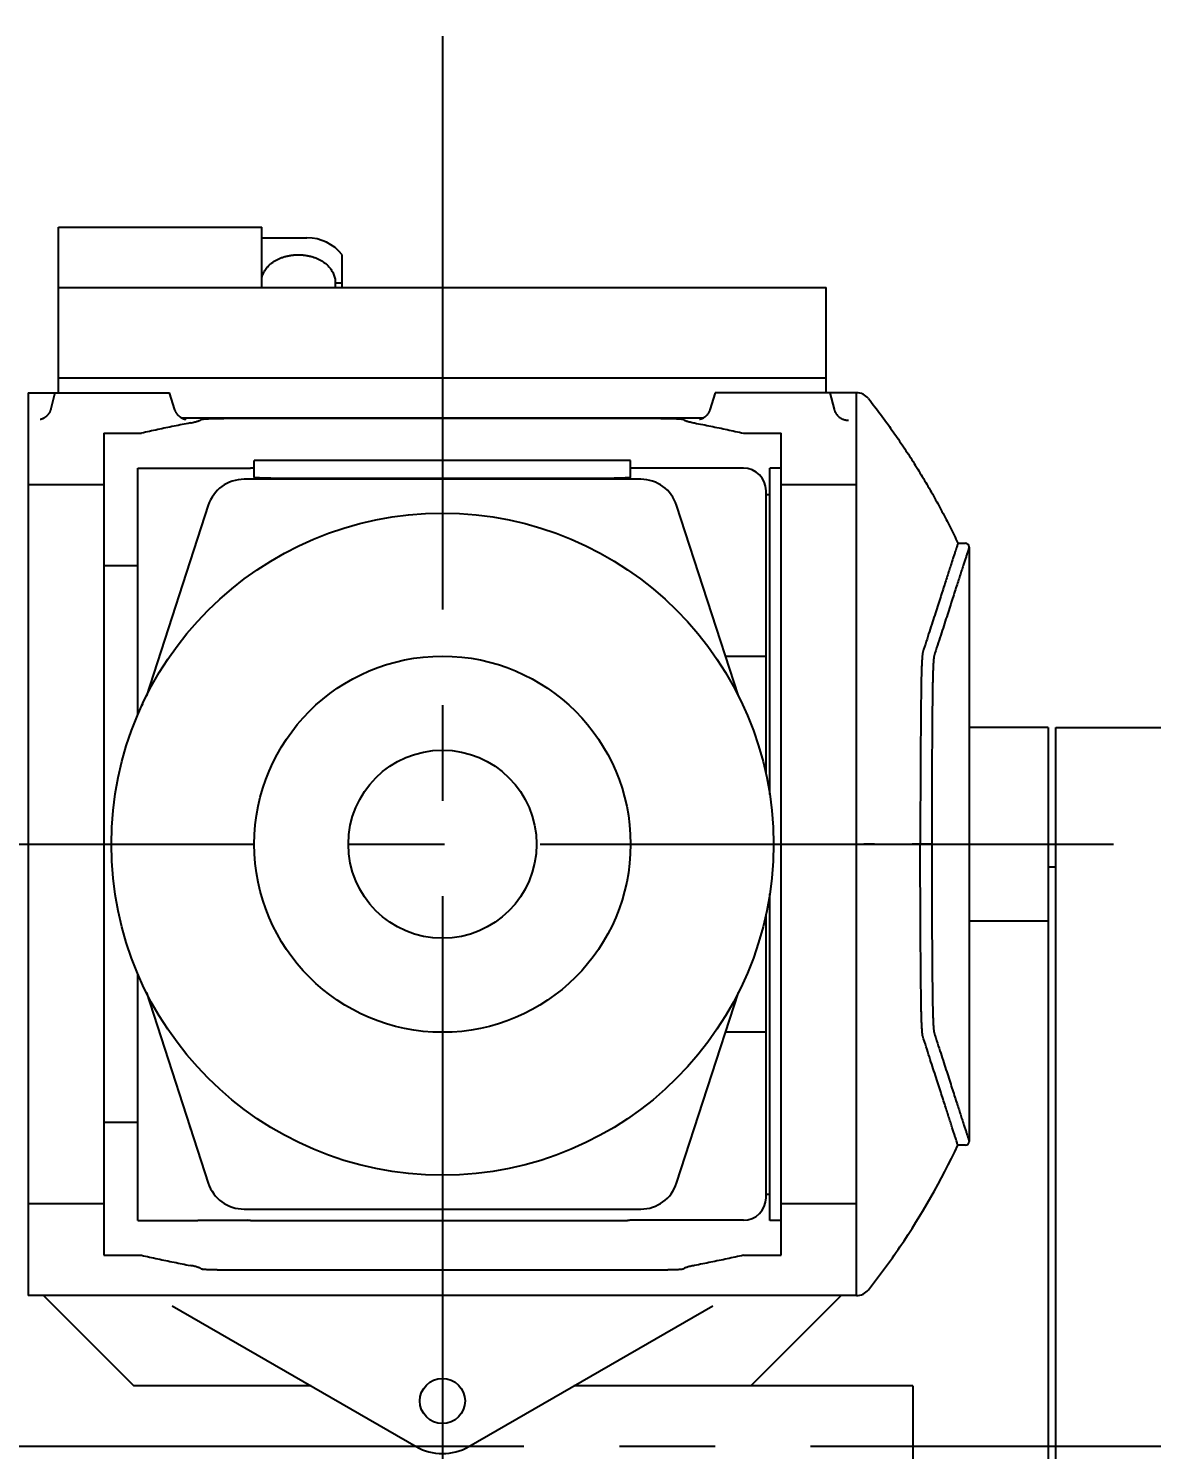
# Model space of a CAD drawing. Extents: x -7647 to -3756, y -5015 to -2358.
# Drawn here: x -6137 to -5987.8, y -3510.5 to -3321.6 of the extents above; entities that cross this region are included whole.
import ezdxf

# ---------------------------------------------------------------- set-up
doc = ezdxf.new("R2010")
doc.units = 0
doc.header["$LTSCALE"] = 4
doc.header["$MEASUREMENT"] = 0
doc.linetypes.add('CENTRE2', pattern=[28.575, 19.05, -3.175, 3.175, -3.175])
doc.layers.get('0').update_dxf_attribs({"linetype": 'CONTINUOUS'})
doc.layers.get('DEFPOINTS').update_dxf_attribs({"linetype": 'CONTINUOUS'})
for name, color, linetype in [('01', 7, 'CONTINUOUS'), ('01CENTER', 5, 'CENTRE2'), ('01HOSO', 6, 'CONTINUOUS'), ('02', 5, 'CONTINUOUS')]:
    doc.layers.add(name, color=color, linetype=linetype)
doc.styles.add('BIGFONT', font='ROMANS.SHX', dxfattribs={"bigfont": 'bigfont'})
doc.dimstyles.new('L-IN', dxfattribs={"dimscale": 10, "dimtxt": 3.2, "dimasz": 2.5, "dimexe": 1, "dimexo": 1, "dimgap": 1, "dimtad": 1, "dimdec": 0, "dimtxsty": 'BIGFONT', "dimblk": 'YA-IN', "dimblk1": 'OPEN', "dimblk2": 'OPEN', "dimsah": 1, "dimcen": 0, "dimclrd": 256, "dimclre": 256, "dimclrt": 256, "dimazin": 3, "dimtp": 0.1, "dimtm": 0.2, "dimtfac": 0.625, "dimtdec": 0, "dimtmove": 0, "dimatfit": 3, "dimtolj": 1})

# ---------------------------------------------------------------- blocks, each defined once
blk = doc.blocks.new('_OPEN')
at = {"color": 0, "linetype": 'BYBLOCK'}
for p, q in [((-1, 0.1667), (0, 0)), ((0, 0), (-1, -0.1667)), ((0, 0), (-1, 0))]:
    blk.add_line(p, q, dxfattribs=at)
blk = doc.blocks.new('*D17')
at = {"linetype": 'BYBLOCK'}
for p, q in [((-6297, -3996), (-6297, -3150)), ((-6082, -3312.62), (-6082, -3150)), ((-6107, -3160), (-6272, -3160))]:
    blk.add_line(p, q, dxfattribs=at)
at = {"layer": 'DEFPOINTS', "color": 0, "linetype": 'BYBLOCK'}
for p in [(-6297, -3160), (-6082, -3322.62), (-6297, -4006)]:
    blk.add_point(p, dxfattribs=at)
at = {"linetype": 'BYBLOCK', "xscale": 25, "yscale": 25, "zscale": 25, "rotation": 180}
blk.add_blockref('_OPEN', (-6297, -3160), dxfattribs=at)
at = {"linetype": 'BYBLOCK', "xscale": 25, "yscale": 25, "zscale": 25}
blk.add_blockref('_OPEN', (-6082, -3160), dxfattribs=at)
at = {"linetype": 'BYBLOCK', "insert": (-6189.5, -3134), "char_height": 32, "attachment_point": 5, "style": 'BIGFONT'}
blk.add_mtext('\\A1;215', dxfattribs=at)
blk = doc.blocks.new('YA-IN')
at = {"color": 0, "linetype": 'BYBLOCK'}
for p, q in [((0, 0), (-1, 0.1667)), ((-1, -0.1667), (0, 0)), ((0, 0), (-1, 0))]:
    blk.add_line(p, q, dxfattribs=at)
blk = doc.blocks.new('*D15')
at = {"linetype": 'BYBLOCK'}
for p, q in [((-6082, -3312.62), (-6082, -3150)), ((-5918.5, -3443), (-5918.5, -3150)), ((-6057, -3160), (-5943.5, -3160))]:
    blk.add_line(p, q, dxfattribs=at)
at = {"layer": 'DEFPOINTS', "color": 0, "linetype": 'BYBLOCK'}
for p in [(-5918.5, -3160), (-6082, -3322.62), (-5918.5, -3453)]:
    blk.add_point(p, dxfattribs=at)
at = {"linetype": 'BYBLOCK', "xscale": 25, "yscale": 25, "zscale": 25, "rotation": 180}
blk.add_blockref('_OPEN', (-6082, -3160), dxfattribs=at)
at = {"linetype": 'BYBLOCK', "xscale": 25, "yscale": 25, "zscale": 25}
blk.add_blockref('_OPEN', (-5918.5, -3160), dxfattribs=at)
at = {"linetype": 'BYBLOCK', "insert": (-6000.25, -3134), "char_height": 32, "attachment_point": 5, "style": 'BIGFONT'}
blk.add_mtext('\\A1;164', dxfattribs=at)
blk = doc.blocks.new('*D16')
at = {"linetype": 'BYBLOCK'}
for p, q in [((-6243, -3417.77), (-6243, -3230)), ((-6082, -3312.62), (-6082, -3230)), ((-6107, -3240), (-6218, -3240))]:
    blk.add_line(p, q, dxfattribs=at)
at = {"layer": 'DEFPOINTS', "color": 0, "linetype": 'BYBLOCK'}
for p in [(-6243, -3240), (-6082, -3322.62), (-6243, -3427.77)]:
    blk.add_point(p, dxfattribs=at)
at = {"linetype": 'BYBLOCK', "xscale": 25, "yscale": 25, "zscale": 25, "rotation": 180}
blk.add_blockref('_OPEN', (-6243, -3240), dxfattribs=at)
at = {"linetype": 'BYBLOCK', "xscale": 25, "yscale": 25, "zscale": 25}
blk.add_blockref('_OPEN', (-6082, -3240), dxfattribs=at)
at = {"linetype": 'BYBLOCK', "insert": (-6169.14, -3214), "char_height": 32, "attachment_point": 5, "style": 'BIGFONT'}
blk.add_mtext('\\A1;161', dxfattribs=at)

msp = doc.modelspace()

# ---------------------------------------------------------------- linework, layer by layer
at = {"layer": '01', "linetype": 'CONTINUOUS'}
for p, q in [((-6133, -3348), (-6106, -3348)), ((-6133, -3370), (-6133, -3348)), ((-6106, -3356), (-6106, -3348)), ((-6106, -3349.4), (-6100, -3349.4)), ((-6095.30866, -3356), (-6095.30866, -3351.65951)), ((-6133, -3356), (-6031, -3356)), ((-6096.23149, -3355.4), (-6095.30866, -3355.4)), ((-6096.23149, -3356), (-6096.23149, -3355.4)), ((-6031, -3370), (-6031, -3356)), ((-6133, -3368), (-6031, -3368)), ((-6137.03531, -3370), (-6118.25593, -3370)), ((-6133.5, -3370), (-6134.0339, -3372.1356)), ((-6117.54676, -3372.24828), (-6118.25594, -3369.99996)), ((-6045.74406, -3369.99996), (-6046.45324, -3372.24828)), ((-6026.96469, -3370), (-6045.74407, -3370)), ((-6030.5, -3370), (-6029.95105, -3372.19223)), ((-6116.74594, -3373.30754), (-6047.2541, -3373.30754)), ((-6052.95808, -3373.40169), (-6111.04192, -3373.40169)), ((-6127, -3375.36915), (-6127, -3484.63085)), ((-6037, -3484.63085), (-6037, -3375.36915)), ((-6057, -3379), (-6107, -3379)), ((-6107, -3381.25806), (-6107, -3379)), ((-6057, -3381.25806), (-6057, -3379)), ((-6122.5, -3412.80798), (-6122.5, -3380)), ((-6122.5, -3380), (-6114.5, -3380)), ((-6114.5, -3380.015), (-6107.90797, -3380.015)), ((-6107, -3380), (-6107.52098, -3380)), ((-6042, -3380.0185), (-6056.95738, -3380.0185)), ((-6038.5, -3423.39809), (-6038.5, -3380)), ((-6037, -3380), (-6038.5, -3380)), ((-6055.63468, -3381.5), (-6108.36532, -3381.5)), ((-6063, -3381.40323), (-6101, -3381.40323)), ((-6039, -3420.67703), (-6039, -3383.0185)), ((-6039, -3383.5), (-6038.5, -3383.5)), ((-6113.1214, -3384.95737), (-6121.34117, -3410.29972)), ((-6042.65883, -3410.29972), (-6050.8786, -3384.95737)), ((-6013.5, -3390), (-6012.5, -3390)), ((-6012, -3390.5), (-6012, -3469.5)), ((-6121.87407, -3411.33854), (-6121.94571, -3411.55234)), ((-6001.5, -3414.5), (-6012, -3414.5)), ((-6001.5, -3414.5), (-6001.5, -3605.5)), ((-6000.5, -3610), (-6000.5, -3414.5)), ((-6000.5, -3414.5), (-5951.5, -3414.5)), ((-6024.58094, -3430), (-6026, -3430)), ((-6016.98325, -3430), (-6019.59124, -3430)), ((-6001.5, -3433), (-6000.5, -3433)), ((-6038.5, -3480), (-6038.5, -3436.60191)), ((-6039, -3476.9815), (-6039, -3439.32297)), ((-6122.5, -3480), (-6122.5, -3447.19202)), ((-6121.87407, -3448.66146), (-6121.94571, -3448.44766)), ((-6121.34117, -3449.70028), (-6113.1214, -3475.04263)), ((-6050.8786, -3475.04263), (-6042.65883, -3449.70028)), ((-6012.5, -3470), (-6013.5, -3470)), ((-6039, -3476.5), (-6038.5, -3476.5)), ((-6108.36532, -3478.5), (-6055.63468, -3478.5)), ((-6122.5, -3480), (-6114.5, -3480)), ((-6114.5, -3479.985), (-6107.90797, -3479.985)), ((-6107.52098, -3480), (-6057.38722, -3480)), ((-6042, -3479.9815), (-6056.95738, -3479.9815)), ((-6037, -3480), (-6038.5, -3480)), ((-6117.9282, -3491.33975), (-6085.5, -3510.06218)), ((-6078.5, -3510.06218), (-6046.0718, -3491.33975))]:
    msp.add_line(p, q, dxfattribs=at)
at = {"layer": '01'}
msp.add_line((-6026.96469, -3490), (-6137.03531, -3490), dxfattribs=at)
at = {"layer": '01', "linetype": 'CONTINUOUS'}
for centre, radius in [((-6082, -3430), 44), ((-6082, -3430), 25), ((-6082, -3430), 12.5), ((-6082, -3504), 3)]:
    msp.add_circle(centre, radius, dxfattribs=at)
for centre, radius, start, end in [((-6100, -3355.4), 6, 38.5181542, 90), ((-6026.96469, -3372), 2, 38.2192975, 90.0000049), ((-6042, -3383.0185), 3, 0, 90), ((-6108.36532, -3386.5), 5, 90, 162.029559), ((-6055.63468, -3386.5), 5, 17.970441, 90), ((-6012.5, -3390.5), 0.5, 0, 90), ((-6012.5, -3469.5), 0.5, 270, 0), ((-6103.95814, -3427.36991), 100, 325.8534971, 334.7669667), ((-6108.36532, -3473.5), 5, 197.970441, 270), ((-6055.63468, -3473.5), 5, 270, 342.029559), ((-6042, -3476.9815), 3, 270, 0), ((-6103.95814, -3427.36991), 100, 321.780605, 325.8534971), ((-6026.96469, -3488), 2, 269.9999951, 321.7807025), ((-6082, -3504), 7, 240, 300)]:
    msp.add_arc(centre, radius, start, end, dxfattribs=at)
for points, knots in [([(-6106.00051, -3354.7217), (-6105.99268, -3354.68895), (-6105.96408, -3354.56922), (-6105.89986, -3354.36377), (-6105.79585, -3354.10743), (-6105.66568, -3353.85289), (-6105.50835, -3353.60148), (-6105.32235, -3353.35466), (-6105.10631, -3353.11432), (-6104.85937, -3352.88304), (-6104.58142, -3352.66375), (-6104.27259, -3352.4592), (-6103.93347, -3352.27217), (-6103.56545, -3352.10545), (-6103.17067, -3351.96163), (-6102.75154, -3351.84298), (-6102.31161, -3351.75168), (-6101.85545, -3351.68959), (-6101.38885, -3351.65816), (-6100.91885, -3351.6582), (-6100.45264, -3351.68966), (-6099.99706, -3351.75169), (-6099.55773, -3351.84285), (-6099.13914, -3351.96127), (-6098.74474, -3352.10483), (-6098.37671, -3352.27141), (-6098.03721, -3352.45849), (-6097.72784, -3352.66329), (-6097.44947, -3352.88287), (-6097.20237, -3353.1143), (-6096.9863, -3353.35467), (-6096.80031, -3353.60148), (-6096.64298, -3353.85287), (-6096.51285, -3354.10742), (-6096.40866, -3354.36374), (-6096.32879, -3354.62142), (-6096.27275, -3354.88038), (-6096.23791, -3355.14015), (-6096.23362, -3355.31365), (-6096.23149, -3355.4)], [0, 0, 0, 0, 0.101020594, 0.36926783, 0.644749061, 0.930033804, 1.225814344, 1.533410421, 1.856049597, 2.194102355, 2.547174377, 2.916922636, 3.3041618, 3.707758709, 4.127784943, 4.563457088, 5.013418309, 5.474599218, 5.943488339, 6.415307962, 6.883521529, 7.344240037, 7.793582732, 8.228478922, 8.6481562, 9.051568398, 9.439211501, 9.809806859, 10.16336543, 10.501593437, 10.824241331, 11.131792915, 11.427553356, 11.712842583, 11.988342962, 12.256613497, 12.521098856, 12.782461369, 13.041436827, 13.041436827, 13.041436827, 13.041436827]), ([(-6025.39339, -3370.76265), (-6025.10836, -3371.12769), (-6024.33835, -3372.11384), (-6023.12055, -3373.74962), (-6021.7354, -3375.69264), (-6020.84831, -3377.02177), (-6020.39867, -3377.69546)], [0, 0, 0, 0, 1.389365141, 3.753433356, 6.117321728, 8.547069425, 8.547069425, 8.547069425, 8.547069425]), ([(-6134.0339, -3372.13559), (-6134.04397, -3372.17316), (-6134.06535, -3372.25284), (-6134.10718, -3372.37106), (-6134.15728, -3372.48923), (-6134.21374, -3372.60145), (-6134.27551, -3372.70726), (-6134.34169, -3372.80622), (-6134.4113, -3372.89803), (-6134.48337, -3372.98256), (-6134.55703, -3373.05987), (-6134.63154, -3373.13019), (-6134.70628, -3373.19382), (-6134.78062, -3373.25107), (-6134.85381, -3373.30212), (-6134.92486, -3373.34708), (-6134.9926, -3373.38603), (-6135.05592, -3373.41917), (-6135.11387, -3373.44689), (-6135.1661, -3373.46979), (-6135.21283, -3373.48866), (-6135.25474, -3373.50429), (-6135.29246, -3373.51732), (-6135.3264, -3373.52818), (-6135.35682, -3373.53721), (-6135.38379, -3373.54464), (-6135.40709, -3373.55057), (-6135.42627, -3373.5551), (-6135.44092, -3373.55828), (-6135.45027, -3373.5602), (-6135.45472, -3373.56101), (-6135.45587, -3373.56122)], [0, 0, 0, 0, 0.116647466, 0.247428634, 0.375817023, 0.501468487, 0.624032819, 0.743135709, 0.858404811, 0.969481859, 1.076211573, 1.178607966, 1.276704781, 1.37053689, 1.459993279, 1.544329282, 1.622697572, 1.694354758, 1.758665102, 1.815390217, 1.865390011, 1.90984725, 1.949584707, 1.985089036, 2.016735439, 2.044778603, 2.069004462, 2.088849068, 2.103911288, 2.113978377, 2.117483333, 2.117483333, 2.117483333, 2.117483333]), ([(-6116.15187, -3373.56009), (-6116.15174, -3373.56012), (-6116.15043, -3373.56032), (-6116.15859, -3373.5589), (-6116.16299, -3373.55794), (-6116.17786, -3373.5549), (-6116.19452, -3373.55105), (-6116.21654, -3373.54567), (-6116.24185, -3373.53894), (-6116.27069, -3373.53068), (-6116.30285, -3373.52075), (-6116.33863, -3373.50884), (-6116.37847, -3373.49453), (-6116.42298, -3373.47725), (-6116.47261, -3373.45635), (-6116.52754, -3373.43118), (-6116.58753, -3373.40117), (-6116.65219, -3373.36576), (-6116.72108, -3373.32433), (-6116.79382, -3373.27618), (-6116.87002, -3373.22044), (-6116.94911, -3373.15626), (-6117.03005, -3373.08299), (-6117.11137, -3373.00043), (-6117.19127, -3372.90886), (-6117.26789, -3372.80903), (-6117.33949, -3372.70209), (-6117.40469, -3372.58948), (-6117.46219, -3372.47281), (-6117.50983, -3372.3591), (-6117.53503, -3372.2835), (-6117.54663, -3372.24871)], [0, 0, 0, 0, 0.000363643, 0.003574366, 0.01176705, 0.024984672, 0.043085418, 0.065632326, 0.092030273, 0.121971971, 0.155520875, 0.193027826, 0.23508682, 0.282518567, 0.336229675, 0.396636495, 0.463727453, 0.537412802, 0.617754279, 0.704828788, 0.799038258, 0.900868943, 1.010235658, 1.126413003, 1.248332267, 1.374571724, 1.503672631, 1.634169632, 1.764637358, 1.893660417, 2.003647921, 2.003647921, 2.003647921, 2.003647921]), ([(-6115.49921, -3374.0079), (-6115.39485, -3373.98717), (-6115.19861, -3373.94819), (-6114.92426, -3373.88589), (-6114.68765, -3373.82539), (-6114.48807, -3373.76621), (-6114.32396, -3373.70895), (-6114.19542, -3373.65235), (-6114.09757, -3373.5998), (-6114.05155, -3373.55582), (-6114.03188, -3373.53702)], [0, 0, 0, 0, 0.319206265, 0.600170184, 0.843933135, 1.051676371, 1.224687754, 1.364614498, 1.473570297, 1.554885513, 1.554885513, 1.554885513, 1.554885513]), ([(-6114.03188, -3373.53702), (-6114.02787, -3373.53401), (-6114.01736, -3373.52612), (-6113.99351, -3373.51918), (-6113.96054, -3373.51084), (-6113.91707, -3373.50307), (-6113.86376, -3373.49518), (-6113.80058, -3373.4875), (-6113.72785, -3373.47997), (-6113.6458, -3373.47266), (-6113.55475, -3373.46559), (-6113.45503, -3373.45879), (-6113.347, -3373.45229), (-6113.23104, -3373.44609), (-6113.10758, -3373.44024), (-6112.97705, -3373.43474), (-6112.83991, -3373.42962), (-6112.69663, -3373.42489), (-6112.54771, -3373.42056), (-6112.39366, -3373.41665), (-6112.23501, -3373.41317), (-6112.07228, -3373.41013), (-6111.90605, -3373.40755), (-6111.73685, -3373.40542), (-6111.56525, -3373.40376), (-6111.39184, -3373.40257), (-6111.2172, -3373.40183), (-6111.10042, -3373.40174), (-6111.04192, -3373.40169)], [0, 0, 0, 0, 0.014940376, 0.03920247, 0.073339683, 0.117429289, 0.171402153, 0.235093182, 0.308304795, 0.390765276, 0.48220326, 0.582268098, 0.690631043, 0.806877042, 0.930628103, 1.06141686, 1.19882169, 1.342333851, 1.491493028, 1.645758595, 1.804636732, 1.967562734, 2.134014862, 2.303411001, 2.475206851, 2.648809428, 2.823655601, 2.999151189, 2.999151189, 2.999151189, 2.999151189]), ([(-6052.95808, -3373.40169), (-6052.89958, -3373.40174), (-6052.7828, -3373.40183), (-6052.60816, -3373.40257), (-6052.43475, -3373.40376), (-6052.26315, -3373.40542), (-6052.09395, -3373.40755), (-6051.92772, -3373.41013), (-6051.76499, -3373.41317), (-6051.60634, -3373.41665), (-6051.45229, -3373.42056), (-6051.30337, -3373.42489), (-6051.16009, -3373.42962), (-6051.02295, -3373.43474), (-6050.89242, -3373.44024), (-6050.76896, -3373.44609), (-6050.653, -3373.45229), (-6050.54497, -3373.45879), (-6050.44525, -3373.46559), (-6050.3542, -3373.47266), (-6050.27215, -3373.47997), (-6050.19942, -3373.4875), (-6050.13624, -3373.49518), (-6050.08293, -3373.50307), (-6050.03946, -3373.51084), (-6050.00649, -3373.51918), (-6049.98264, -3373.52612), (-6049.97213, -3373.53401), (-6049.96812, -3373.53702)], [0, 0, 0, 0, 0.175495588, 0.350341761, 0.523944338, 0.695740188, 0.865136327, 1.031588455, 1.194514457, 1.353392594, 1.507658161, 1.656817338, 1.800329499, 1.937734329, 2.068523086, 2.192274147, 2.308520146, 2.416883091, 2.516947929, 2.608385913, 2.690846394, 2.764058006, 2.827749035, 2.8817219, 2.925811506, 2.959948719, 2.984210813, 2.999151189, 2.999151189, 2.999151189, 2.999151189]), ([(-6049.96812, -3373.53702), (-6049.94845, -3373.55582), (-6049.90243, -3373.5998), (-6049.80458, -3373.65235), (-6049.67604, -3373.70895), (-6049.51193, -3373.76621), (-6049.31235, -3373.82539), (-6049.07574, -3373.88589), (-6048.80139, -3373.94819), (-6048.60515, -3373.98717), (-6048.50079, -3374.0079)], [0, 0, 0, 0, 0.081315217, 0.190271015, 0.330197759, 0.503209142, 0.710952378, 0.954715329, 1.235679248, 1.554885513, 1.554885513, 1.554885513, 1.554885513]), ([(-6046.45337, -3372.24871), (-6046.46491, -3372.28332), (-6046.49, -3372.35863), (-6046.53746, -3372.47201), (-6046.5948, -3372.58852), (-6046.65986, -3372.70104), (-6046.73131, -3372.8079), (-6046.80771, -3372.9076), (-6046.88725, -3372.99893), (-6046.96807, -3373.08118), (-6047.04842, -3373.15412), (-6047.1269, -3373.21805), (-6047.2026, -3373.27367), (-6047.27496, -3373.32183), (-6047.34362, -3373.36334), (-6047.40823, -3373.39894), (-6047.46836, -3373.42921), (-6047.52359, -3373.45468), (-6047.57357, -3373.47585), (-6047.61837, -3373.49335), (-6047.65847, -3373.50783), (-6047.69453, -3373.5199), (-6047.727, -3373.52999), (-6047.75602, -3373.53835), (-6047.78147, -3373.54515), (-6047.80311, -3373.5505), (-6047.82066, -3373.55454), (-6047.83386, -3373.55734), (-6047.84213, -3373.559), (-6047.84599, -3373.55969), (-6047.84695, -3373.55987)], [0, 0, 0, 0, 0.109406596, 0.238084987, 0.368362583, 0.498742469, 0.627718555, 0.753745562, 0.875286154, 0.990851414, 1.099473971, 1.200662487, 1.294408632, 1.381163905, 1.461333788, 1.535045566, 1.602403516, 1.663261758, 1.717461476, 1.765226791, 1.807531698, 1.84534155, 1.879303898, 1.909536492, 1.935934439, 1.958314975, 1.976408754, 1.989951647, 1.998797532, 2.001718711, 2.001718711, 2.001718711, 2.001718711]), ([(-6029.95105, -3372.19223), (-6029.94412, -3372.21585), (-6029.92476, -3372.28184), (-6029.88624, -3372.38807), (-6029.84541, -3372.48247), (-6029.81943, -3372.53503), (-6029.813, -3372.54802)], [0, 0, 0, 0, 0.073838722, 0.2062648743, 0.3386938347, 0.3821593107, 0.3821593107, 0.3821593107, 0.3821593107]), ([(-6029.813, -3372.54802), (-6029.79933, -3372.57434), (-6029.76529, -3372.63985), (-6029.7039, -3372.74071), (-6029.62807, -3372.84939), (-6029.54506, -3372.95274), (-6029.45541, -3373.05039), (-6029.35947, -3373.14188), (-6029.25768, -3373.22681), (-6029.15046, -3373.30482), (-6029.03831, -3373.37555), (-6028.92171, -3373.43874), (-6028.80114, -3373.49391), (-6028.67732, -3373.54159), (-6028.59246, -3373.56631), (-6028.55002, -3373.57868)], [0, 0, 0, 0, 0.088983715, 0.221422245, 0.353867369, 0.486320145, 0.618781495, 0.751252193, 0.883732848, 1.016223891, 1.148725575, 1.281237964, 1.413760933, 1.546294173, 1.678837195, 1.678837195, 1.678837195, 1.678837195]), ([(-6028.55002, -3373.57868), (-6028.50715, -3373.58942), (-6028.42139, -3373.61091), (-6028.2904, -3373.63209), (-6028.15842, -3373.64579), (-6028.07002, -3373.64742), (-6028.02582, -3373.64823)], [0, 0, 0, 0, 0.132552141, 0.26511258, 0.39768035, 0.5302543554, 0.5302543554, 0.5302543554, 0.5302543554]), ([(-6020.39867, -3377.69546), (-6019.98207, -3378.33839), (-6019.13696, -3379.64266), (-6017.92176, -3381.64517), (-6016.73972, -3383.69258), (-6015.60826, -3385.7684), (-6014.52234, -3387.86849), (-6013.84077, -3389.28952), (-6013.5, -3390)], [0, 0, 0, 0, 2.298219922, 4.66218637, 7.026191552, 9.390023698, 11.754086941, 14.117897749, 14.117897749, 14.117897749, 14.117897749]), ([(-6107.90797, -3380.015), (-6107.84356, -3380.01063), (-6107.7147, -3380.00188), (-6107.58556, -3380.00063), (-6107.52098, -3380)], [0, 0, 0, 0, 0.1936340846, 0.3873552348, 0.3873552348, 0.3873552348, 0.3873552348]), ([(-6101, -3381.40323), (-6101.11212, -3381.40318), (-6101.33601, -3381.40309), (-6101.67097, -3381.40239), (-6102.00381, -3381.40126), (-6102.3335, -3381.39967), (-6102.659, -3381.39765), (-6102.97928, -3381.39518), (-6103.29334, -3381.39229), (-6103.60019, -3381.38897), (-6103.89887, -3381.38525), (-6104.18843, -3381.38112), (-6104.46797, -3381.37661), (-6104.73661, -3381.37174), (-6104.99349, -3381.3665), (-6105.23782, -3381.36093), (-6105.46881, -3381.35504), (-6105.68575, -3381.34885), (-6105.88795, -3381.34238), (-6106.07478, -3381.33565), (-6106.24563, -3381.32869), (-6106.39998, -3381.32151), (-6106.53736, -3381.31416), (-6106.65728, -3381.30662), (-6106.7595, -3381.2991), (-6106.84333, -3381.29111), (-6106.90954, -3381.28417), (-6106.95555, -3381.2749), (-6106.98685, -3381.27094), (-6106.99699, -3381.26102), (-6107, -3381.25806)], [0, 0, 0, 0, 0.336362673, 0.671670295, 1.004863973, 1.33490326, 1.660747726, 1.981375081, 2.295779781, 2.602969819, 2.901985728, 3.191881103, 3.47175112, 3.740710657, 3.997917717, 4.242562404, 4.473874742, 4.691131109, 4.893644222, 5.080784873, 5.251960044, 5.406641396, 5.544341799, 5.664640867, 5.767169782, 5.851629627, 5.917794441, 5.965543807, 5.994982408, 6.007449709, 6.007449709, 6.007449709, 6.007449709]), ([(-6057, -3381.25806), (-6057.00301, -3381.26102), (-6057.01315, -3381.27094), (-6057.04445, -3381.2749), (-6057.09046, -3381.28417), (-6057.15667, -3381.29111), (-6057.2405, -3381.2991), (-6057.34272, -3381.30662), (-6057.46264, -3381.31416), (-6057.60002, -3381.32151), (-6057.75437, -3381.32869), (-6057.92522, -3381.33565), (-6058.11205, -3381.34238), (-6058.31425, -3381.34885), (-6058.53119, -3381.35504), (-6058.76218, -3381.36093), (-6059.00651, -3381.3665), (-6059.26339, -3381.37174), (-6059.53203, -3381.37661), (-6059.81157, -3381.38112), (-6060.10113, -3381.38525), (-6060.39981, -3381.38897), (-6060.70666, -3381.39229), (-6061.02072, -3381.39518), (-6061.341, -3381.39765), (-6061.6665, -3381.39967), (-6061.99619, -3381.40126), (-6062.32903, -3381.40239), (-6062.66399, -3381.40309), (-6062.88788, -3381.40318), (-6063, -3381.40323)], [0, 0, 0, 0, 0.012467301, 0.041905902, 0.089655267, 0.155820082, 0.240279926, 0.342808842, 0.46310791, 0.600808312, 0.755489665, 0.926664835, 1.113805487, 1.316318599, 1.533574967, 1.764887305, 2.009531992, 2.266739052, 2.535698588, 2.815568606, 3.10546398, 3.40447989, 3.711669927, 4.026074628, 4.346701982, 4.672546449, 5.002585735, 5.335779414, 5.671087036, 6.007449709, 6.007449709, 6.007449709, 6.007449709]), ([(-6115.7057, -3467.1224), (-6115.67168, -3467.22173), (-6115.57788, -3467.49552), (-6115.48387, -3467.76924), (-6115.42396, -3467.94366)], [0, 0, 0, 0, 0.3149768061, 0.8682405331, 0.8682405331, 0.8682405331, 0.8682405331]), ([(-6107.52098, -3480), (-6107.58556, -3479.99937), (-6107.7147, -3479.99812), (-6107.84356, -3479.98937), (-6107.90797, -3479.985)], [0, 0, 0, 0, 0.1937211502, 0.3873552348, 0.3873552348, 0.3873552348, 0.3873552348]), ([(-6056.95738, -3479.9815), (-6057.02892, -3479.98689), (-6057.172, -3479.99768), (-6057.31548, -3479.99923), (-6057.38722, -3480)], [0, 0, 0, 0, 0.2151499991, 0.4303356202, 0.4303356202, 0.4303356202, 0.4303356202]), ([(-6049.96812, -3486.46298), (-6049.97213, -3486.46599), (-6049.98264, -3486.47388), (-6050.00649, -3486.48082), (-6050.03946, -3486.48916), (-6050.08293, -3486.49693), (-6050.13624, -3486.50482), (-6050.19942, -3486.5125), (-6050.27215, -3486.52003), (-6050.3542, -3486.52734), (-6050.44525, -3486.53441), (-6050.54497, -3486.54121), (-6050.653, -3486.54771), (-6050.76896, -3486.55391), (-6050.89242, -3486.55976), (-6051.02295, -3486.56526), (-6051.16009, -3486.57038), (-6051.30337, -3486.57511), (-6051.45229, -3486.57944), (-6051.60634, -3486.58335), (-6051.76499, -3486.58683), (-6051.92772, -3486.58987), (-6052.09395, -3486.59245), (-6052.26315, -3486.59458), (-6052.43475, -3486.59624), (-6052.60816, -3486.59743), (-6052.7828, -3486.59817), (-6052.89958, -3486.59826), (-6052.95808, -3486.59831)], [0, 0, 0, 0, 0.014940376, 0.039202471, 0.073339684, 0.117429289, 0.171402154, 0.235093183, 0.308304796, 0.390765276, 0.48220326, 0.582268099, 0.690631044, 0.806877042, 0.930628103, 1.06141686, 1.19882169, 1.342333851, 1.491493028, 1.645758595, 1.804636732, 1.967562735, 2.134014862, 2.303411001, 2.475206851, 2.648809429, 2.823655601, 2.999151189, 2.999151189, 2.999151189, 2.999151189])]:
    msp.add_open_spline(points, degree=3, knots=knots, dxfattribs=at)
for points in [[(-6047.84834, -3373.54532), (-6047.84586, -3373.54509), (-6047.84338, -3373.54486), (-6047.8409, -3373.54463)], [(-6029.9661, -3372.13559), (-6029.96109, -3372.15447), (-6029.95607, -3372.17335), (-6029.95105, -3372.19223)], [(-6028.54183, -3373.54658), (-6028.54112, -3373.54665), (-6028.5404, -3373.54672), (-6028.53968, -3373.54679)], [(-6056.95738, -3380.0185), (-6056.97159, -3380.01858), (-6056.9858, -3380.01867), (-6057, -3380.01875)], [(-6056.99998, -3380.01501), (-6056.98578, -3380.01617), (-6056.97158, -3380.01734), (-6056.95738, -3380.0185)]]:
    msp.add_open_spline(points, degree=3, dxfattribs=at)
at = {"layer": '01CENTER'}
for p, q in [((-6082, -3322.61988), (-6082, -4553.49354)), ((-6183.31055, -3430), (-5990.19662, -3430)), ((-6261.67624, -3510), (-5893.59057, -3510))]:
    msp.add_line(p, q, dxfattribs=at)
at = {"layer": '01HOSO', "linetype": 'CONTINUOUS'}
for p, q in [((-6137, -3490), (-6137, -3370)), ((-6027, -3370), (-6027, -3490)), ((-6127, -3375.36915), (-6122, -3375.36915)), ((-6042, -3375.36915), (-6037, -3375.36915)), ((-6127, -3382.25122), (-6137, -3382.25122)), ((-6027, -3382.25122), (-6037, -3382.25122)), ((-6122.5, -3393), (-6127, -3393)), ((-6044.37779, -3405), (-6039, -3405)), ((-6001.5, -3440.20986), (-6012, -3440.20986)), ((-6039, -3455), (-6044.37779, -3455)), ((-6122.5, -3467), (-6127, -3467)), ((-6137, -3477.74878), (-6127, -3477.74878)), ((-6037, -3477.74878), (-6027, -3477.74878)), ((-6127, -3484.63085), (-6122, -3484.63085)), ((-6042, -3484.63085), (-6037, -3484.63085)), ((-6052.95808, -3486.59831), (-6111.04192, -3486.59831)), ((-6135, -3490), (-6123, -3502)), ((-6029, -3490), (-6041, -3502)), ((-6099.4641, -3502), (-6123, -3502)), ((-6019.5, -3502), (-6064.5359, -3502)), ((-6019.5, -3502), (-6019.5, -3537.84561))]:
    msp.add_line(p, q, dxfattribs=at)
for points, knots in [([(-6115.49921, -3374.0079), (-6116.22325, -3374.15034), (-6117.67138, -3374.43523), (-6119.83846, -3374.88902), (-6121.27944, -3375.2091), (-6122, -3375.36915)], [0, 0, 0, 0, 2.21372576, 4.427657664, 6.642007336, 6.642007336, 6.642007336, 6.642007336]), ([(-6048.50079, -3374.0079), (-6047.77675, -3374.15034), (-6046.32862, -3374.43523), (-6044.16154, -3374.88902), (-6042.72056, -3375.2091), (-6042, -3375.36915)], [0, 0, 0, 0, 2.21372576, 4.427657664, 6.642007336, 6.642007336, 6.642007336, 6.642007336]), ([(-6013.5, -3390), (-6013.5039, -3390.01206), (-6013.51949, -3390.06031), (-6013.55458, -3390.16886), (-6013.61306, -3390.34977), (-6013.69493, -3390.60305), (-6013.80017, -3390.92869), (-6013.92878, -3391.32669), (-6014.08075, -3391.79704), (-6014.25607, -3392.33974), (-6014.45472, -3392.9548), (-6014.67669, -3393.64221), (-6014.92197, -3394.40195), (-6015.19052, -3395.23403), (-6015.48232, -3396.13841), (-6015.79736, -3397.11512), (-6016.13561, -3398.16413), (-6016.49704, -3399.28545), (-6016.88162, -3400.47907), (-6017.28933, -3401.74499), (-6017.72014, -3403.08318), (-6018.01495, -3403.99943), (-6018.16622, -3404.46959)], [0, 0, 0, 0, 0.038026764, 0.152108668, 0.342244716, 0.608426924, 0.95065198, 1.368918348, 1.863212188, 2.433526938, 3.079868951, 3.802234672, 4.600602161, 5.474942498, 6.425242466, 7.451496831, 8.55369995, 9.731830597, 10.985881965, 12.315849459, 13.721695536, 15.203378545, 15.203378545, 15.203378545, 15.203378545]), ([(-6012, -3390.5), (-6012.0039, -3390.51206), (-6012.01949, -3390.56029), (-6012.05456, -3390.66882), (-6012.11301, -3390.8497), (-6012.19484, -3391.10293), (-6012.30004, -3391.42851), (-6012.42859, -3391.82644), (-6012.5805, -3392.2967), (-6012.75574, -3392.83931), (-6012.95431, -3393.45425), (-6013.17618, -3394.14152), (-6013.42135, -3394.90112), (-6013.68978, -3395.73304), (-6013.98146, -3396.63727), (-6014.29637, -3397.6138), (-6014.63447, -3398.66263), (-6014.99575, -3399.78376), (-6015.38017, -3400.97716), (-6015.7877, -3402.24283), (-6016.21832, -3403.58076), (-6016.51299, -3404.49683), (-6016.66419, -3404.96689)], [0, 0, 0, 0, 0.038018111, 0.152072939, 0.342164113, 0.608287615, 0.950441674, 1.368621025, 1.862816205, 2.433021649, 3.079232267, 3.801435501, 4.599619084, 5.473776185, 6.423891946, 7.449947798, 8.551935462, 9.729837797, 10.983629084, 12.313300871, 13.718831793, 15.200190408, 15.200190408, 15.200190408, 15.200190408]), ([(-6018.16622, -3404.46959), (-6018.1704, -3404.48462), (-6018.18018, -3404.51976), (-6018.19127, -3404.58143), (-6018.20307, -3404.65883), (-6018.21458, -3404.75198), (-6018.22606, -3404.86049), (-6018.23735, -3404.98414), (-6018.24849, -3405.12281), (-6018.25943, -3405.27638), (-6018.27017, -3405.44471), (-6018.28068, -3405.62733), (-6018.29091, -3405.82359), (-6018.30082, -3406.03284), (-6018.31041, -3406.25472), (-6018.31966, -3406.4891), (-6018.32856, -3406.73581), (-6018.3371, -3406.99449), (-6018.34524, -3407.26427), (-6018.35297, -3407.54423), (-6018.36025, -3407.83355), (-6018.36708, -3408.13192), (-6018.37345, -3408.43907), (-6018.37935, -3408.75477), (-6018.38477, -3409.07829), (-6018.38967, -3409.40864), (-6018.39411, -3409.74438), (-6018.3966, -3409.96988), (-6018.39785, -3410.08328)], [0, 0, 0, 0, 0.046781901, 0.109375664, 0.187750635, 0.281727367, 0.390898717, 0.515096833, 0.654199522, 0.808227052, 0.976981486, 1.160218478, 1.356984302, 1.566558819, 1.788671009, 2.023256604, 2.27021818, 2.529308378, 2.799696299, 3.079939043, 3.369491041, 3.667938741, 3.975277525, 4.291151212, 4.615191247, 4.945993387, 5.282287959, 5.62251956, 5.62251956, 5.62251956, 5.62251956]), ([(-6016.66419, -3404.96689), (-6016.66811, -3404.98098), (-6016.67728, -3405.0139), (-6016.68766, -3405.07168), (-6016.69872, -3405.14419), (-6016.70949, -3405.23147), (-6016.72025, -3405.33314), (-6016.73083, -3405.44905), (-6016.74127, -3405.57906), (-6016.75152, -3405.72308), (-6016.76159, -3405.88088), (-6016.77142, -3406.05204), (-6016.781, -3406.236), (-6016.79029, -3406.43224), (-6016.79928, -3406.64041), (-6016.80794, -3406.86032), (-6016.81628, -3407.09172), (-6016.82427, -3407.33422), (-6016.8319, -3407.58711), (-6016.83913, -3407.8496), (-6016.84595, -3408.12096), (-6016.85234, -3408.40076), (-6016.8583, -3408.68877), (-6016.86382, -3408.98469), (-6016.8689, -3409.28792), (-6016.87349, -3409.59749), (-6016.87764, -3409.91214), (-6016.87996, -3410.12346), (-6016.88113, -3410.22973)], [0, 0, 0, 0, 0.043833942, 0.102478229, 0.175913401, 0.263934961, 0.366236874, 0.482645531, 0.613081861, 0.757512634, 0.91580007, 1.08744902, 1.27183357, 1.468431612, 1.676822425, 1.896931286, 2.128646074, 2.37148674, 2.624807498, 2.88768634, 3.15923163, 3.439151101, 3.727314961, 4.023437656, 4.327067639, 4.637119065, 4.952262608, 5.271105314, 5.271105314, 5.271105314, 5.271105314]), ([(-6018.39785, -3410.08328), (-6018.40387, -3410.67118), (-6018.41596, -3411.85158), (-6018.43193, -3413.62846), (-6018.44639, -3415.41728), (-6018.45916, -3417.21668), (-6018.47027, -3419.0255), (-6018.4797, -3420.84249), (-6018.48742, -3422.666), (-6018.49345, -3424.4948), (-6018.49773, -3426.32768), (-6018.50041, -3428.16326), (-6018.50074, -3429.38767), (-6018.5009, -3430)], [0, 0, 0, 0, 1.76377957, 3.541384045, 5.330870086, 7.130400661, 8.939733548, 10.757416081, 12.581441808, 14.410329904, 16.243837357, 18.080093253, 19.917075678, 19.917075678, 19.917075678, 19.917075678]), ([(-6016.88113, -3410.22973), (-6016.88661, -3410.76458), (-6016.89761, -3411.83797), (-6016.91231, -3413.45332), (-6016.92576, -3415.07883), (-6016.9378, -3416.71355), (-6016.94847, -3418.35646), (-6016.95773, -3420.00657), (-6016.96558, -3421.66283), (-6016.97202, -3423.32419), (-6016.97704, -3424.98963), (-6016.9806, -3426.65809), (-6016.98284, -3428.32855), (-6016.98311, -3429.44274), (-6016.98325, -3430)], [0, 0, 0, 0, 1.604612377, 3.220347321, 4.846241271, 6.481326329, 8.124620029, 9.775098457, 11.431721375, 13.093446863, 14.759231841, 16.428044086, 18.098851936, 19.770620312, 19.770620312, 19.770620312, 19.770620312]), ([(-6018.39785, -3449.91672), (-6018.40387, -3449.32882), (-6018.41596, -3448.14842), (-6018.43193, -3446.37154), (-6018.44639, -3444.58272), (-6018.45916, -3442.78332), (-6018.47027, -3440.9745), (-6018.4797, -3439.15751), (-6018.48742, -3437.334), (-6018.49345, -3435.5052), (-6018.49773, -3433.67232), (-6018.50041, -3431.83674), (-6018.50074, -3430.61233), (-6018.5009, -3430)], [0, 0, 0, 0, 1.76377957, 3.541384045, 5.330870086, 7.130400661, 8.939733548, 10.757416081, 12.581441808, 14.410329904, 16.243837357, 18.080093253, 19.917075678, 19.917075678, 19.917075678, 19.917075678]), ([(-6016.98325, -3430), (-6016.98311, -3430.55726), (-6016.98284, -3431.67145), (-6016.9806, -3433.34191), (-6016.97704, -3435.01037), (-6016.97202, -3436.67581), (-6016.96558, -3438.33717), (-6016.95773, -3439.99343), (-6016.94847, -3441.64354), (-6016.9378, -3443.28645), (-6016.92576, -3444.92117), (-6016.91231, -3446.54668), (-6016.89761, -3448.16203), (-6016.88661, -3449.23542), (-6016.88113, -3449.77027)], [0, 0, 0, 0, 1.671768376, 3.342576225, 5.011388471, 6.677173449, 8.338898936, 9.995521854, 11.646000282, 13.289293983, 14.924379041, 16.55027299, 18.166007935, 19.770620312, 19.770620312, 19.770620312, 19.770620312]), ([(-6018.16622, -3455.53041), (-6018.1704, -3455.51538), (-6018.18018, -3455.48024), (-6018.19127, -3455.41857), (-6018.20307, -3455.34117), (-6018.21458, -3455.24802), (-6018.22606, -3455.13951), (-6018.23735, -3455.01586), (-6018.24849, -3454.87719), (-6018.25943, -3454.72362), (-6018.27017, -3454.55529), (-6018.28068, -3454.37267), (-6018.29091, -3454.17641), (-6018.30082, -3453.96716), (-6018.31041, -3453.74528), (-6018.31966, -3453.5109), (-6018.32856, -3453.26419), (-6018.3371, -3453.00551), (-6018.34524, -3452.73573), (-6018.35297, -3452.45577), (-6018.36025, -3452.16645), (-6018.36708, -3451.86808), (-6018.37345, -3451.56093), (-6018.37935, -3451.24523), (-6018.38477, -3450.92171), (-6018.38967, -3450.59136), (-6018.39411, -3450.25562), (-6018.3966, -3450.03012), (-6018.39785, -3449.91672)], [0, 0, 0, 0, 0.046781901, 0.109375664, 0.187750635, 0.281727367, 0.390898717, 0.515096833, 0.654199522, 0.808227052, 0.976981486, 1.160218478, 1.356984302, 1.56655882, 1.788671009, 2.023256604, 2.27021818, 2.529308378, 2.799696299, 3.079939043, 3.369491041, 3.667938741, 3.975277525, 4.291151212, 4.615191247, 4.945993387, 5.282287959, 5.62251956, 5.62251956, 5.62251956, 5.62251956]), ([(-6016.88113, -3449.77027), (-6016.87996, -3449.87654), (-6016.87764, -3450.08786), (-6016.87349, -3450.40251), (-6016.8689, -3450.71208), (-6016.86382, -3451.01531), (-6016.8583, -3451.31123), (-6016.85234, -3451.59924), (-6016.84595, -3451.87904), (-6016.83913, -3452.1504), (-6016.8319, -3452.41289), (-6016.82427, -3452.66578), (-6016.81628, -3452.90828), (-6016.80794, -3453.13968), (-6016.79928, -3453.35959), (-6016.79029, -3453.56776), (-6016.781, -3453.764), (-6016.77142, -3453.94796), (-6016.76159, -3454.11912), (-6016.75152, -3454.27692), (-6016.74127, -3454.42094), (-6016.73083, -3454.55095), (-6016.72025, -3454.66686), (-6016.70949, -3454.76853), (-6016.69872, -3454.85581), (-6016.68766, -3454.92832), (-6016.67728, -3454.9861), (-6016.66811, -3455.01902), (-6016.66419, -3455.03311)], [0, 0, 0, 0, 0.318842705, 0.633986248, 0.944037675, 1.247667658, 1.543790353, 1.831954213, 2.111873684, 2.383418974, 2.646297815, 2.899618574, 3.14245924, 3.374174028, 3.594282889, 3.802673702, 3.999271744, 4.183656294, 4.355305244, 4.51359268, 4.658023453, 4.788459782, 4.904868439, 5.007170352, 5.095191913, 5.168627085, 5.227271371, 5.271105314, 5.271105314, 5.271105314, 5.271105314]), ([(-6013.5, -3470), (-6013.5039, -3469.98794), (-6013.51949, -3469.93969), (-6013.55458, -3469.83114), (-6013.61306, -3469.65023), (-6013.69493, -3469.39695), (-6013.80017, -3469.07131), (-6013.92878, -3468.67331), (-6014.08075, -3468.20296), (-6014.25607, -3467.66026), (-6014.45472, -3467.0452), (-6014.67669, -3466.35779), (-6014.92197, -3465.59805), (-6015.19052, -3464.76597), (-6015.48232, -3463.86159), (-6015.79736, -3462.88488), (-6016.13561, -3461.83587), (-6016.49704, -3460.71455), (-6016.88162, -3459.52093), (-6017.28933, -3458.25501), (-6017.72014, -3456.91682), (-6018.01495, -3456.00057), (-6018.16622, -3455.53041)], [0, 0, 0, 0, 0.038026764, 0.152108668, 0.342244716, 0.608426924, 0.95065198, 1.368918348, 1.863212188, 2.433526938, 3.079868951, 3.802234672, 4.600602161, 5.474942498, 6.425242466, 7.451496831, 8.55369995, 9.731830597, 10.985881966, 12.315849459, 13.721695536, 15.203378545, 15.203378545, 15.203378545, 15.203378545]), ([(-6016.66419, -3455.03311), (-6016.51299, -3455.50317), (-6016.21832, -3456.41924), (-6015.7877, -3457.75717), (-6015.38017, -3459.02284), (-6014.99575, -3460.21624), (-6014.63447, -3461.33737), (-6014.29637, -3462.3862), (-6013.98146, -3463.36273), (-6013.68978, -3464.26696), (-6013.42135, -3465.09888), (-6013.17618, -3465.85848), (-6012.95431, -3466.54575), (-6012.75574, -3467.16069), (-6012.5805, -3467.7033), (-6012.42859, -3468.17356), (-6012.30004, -3468.57149), (-6012.19484, -3468.89707), (-6012.11301, -3469.1503), (-6012.05456, -3469.33118), (-6012.01949, -3469.43971), (-6012.0039, -3469.48794), (-6012, -3469.5)], [0, 0, 0, 0, 1.481358615, 2.886889537, 4.216561324, 5.470352611, 6.648254945, 7.75024261, 8.776298462, 9.726414223, 10.600571324, 11.398754907, 12.120958141, 12.767168758, 13.337374202, 13.831569383, 14.249748733, 14.591902793, 14.858026294, 15.048117469, 15.162172296, 15.200190408, 15.200190408, 15.200190408, 15.200190408]), ([(-6122, -3484.63085), (-6121.27944, -3484.7909), (-6119.83846, -3485.11098), (-6117.67138, -3485.56477), (-6116.22325, -3485.84966), (-6115.49921, -3485.9921)], [0, 0, 0, 0, 2.214349673, 4.428281576, 6.642007336, 6.642007336, 6.642007336, 6.642007336]), ([(-6042, -3484.63085), (-6042.72056, -3484.7909), (-6044.16154, -3485.11098), (-6046.32862, -3485.56477), (-6047.77675, -3485.84966), (-6048.50079, -3485.9921)], [0, 0, 0, 0, 2.214349673, 4.428281576, 6.642007336, 6.642007336, 6.642007336, 6.642007336]), ([(-6114.03188, -3486.46298), (-6114.05155, -3486.44418), (-6114.09757, -3486.4002), (-6114.19542, -3486.34765), (-6114.32396, -3486.29105), (-6114.48807, -3486.23379), (-6114.68765, -3486.17461), (-6114.92426, -3486.11411), (-6115.19861, -3486.05181), (-6115.39485, -3486.01283), (-6115.49921, -3485.9921)], [0, 0, 0, 0, 0.081315217, 0.190271015, 0.330197759, 0.503209142, 0.710952378, 0.954715329, 1.235679248, 1.554885513, 1.554885513, 1.554885513, 1.554885513]), ([(-6111.04192, -3486.59831), (-6111.10042, -3486.59826), (-6111.2172, -3486.59817), (-6111.39184, -3486.59743), (-6111.56525, -3486.59624), (-6111.73685, -3486.59458), (-6111.90605, -3486.59245), (-6112.07228, -3486.58987), (-6112.23501, -3486.58683), (-6112.39366, -3486.58335), (-6112.54771, -3486.57944), (-6112.69663, -3486.57511), (-6112.83991, -3486.57038), (-6112.97705, -3486.56526), (-6113.10758, -3486.55976), (-6113.23104, -3486.55391), (-6113.347, -3486.54771), (-6113.45503, -3486.54121), (-6113.55475, -3486.53441), (-6113.6458, -3486.52734), (-6113.72785, -3486.52003), (-6113.80058, -3486.5125), (-6113.86376, -3486.50482), (-6113.91707, -3486.49693), (-6113.96054, -3486.48916), (-6113.99351, -3486.48082), (-6114.01736, -3486.47388), (-6114.02787, -3486.46599), (-6114.03188, -3486.46298)], [0, 0, 0, 0, 0.175495588, 0.350341761, 0.523944339, 0.695740188, 0.865136327, 1.031588455, 1.194514457, 1.353392594, 1.507658161, 1.656817338, 1.800329499, 1.937734329, 2.068523086, 2.192274147, 2.308520146, 2.416883091, 2.516947929, 2.608385913, 2.690846393, 2.764058006, 2.827749035, 2.8817219, 2.925811505, 2.959948718, 2.984210813, 2.999151189, 2.999151189, 2.999151189, 2.999151189]), ([(-6048.50079, -3485.9921), (-6048.60515, -3486.01283), (-6048.80139, -3486.05181), (-6049.07574, -3486.11411), (-6049.31235, -3486.17461), (-6049.51193, -3486.23379), (-6049.67604, -3486.29105), (-6049.80458, -3486.34765), (-6049.90243, -3486.4002), (-6049.94845, -3486.44418), (-6049.96812, -3486.46298)], [0, 0, 0, 0, 0.319206265, 0.600170184, 0.843933135, 1.051676371, 1.224687754, 1.364614498, 1.473570296, 1.554885513, 1.554885513, 1.554885513, 1.554885513])]:
    msp.add_open_spline(points, degree=3, knots=knots, dxfattribs=at)

# ---------------------------------------------------------------- dimensions: what is measured, and where the dimension line sits
at = {"layer": '02'}
for base, p1, p2, picture, middle in [((-6297, -3160), (-6082, -3322.61988), (-6297, -4006), '*D17', (-6189.5, -3134)), ((-5918.5, -3160), (-6082, -3322.6198779429), (-5918.5, -3453), '*D15', (-6000.25, -3134))]:
    dim = msp.add_linear_dim(base=base, p1=p1, p2=p2, dimstyle='L-IN', dxfattribs=at)
    dim.commit()
    dim.dimension.update_dxf_attribs({"geometry": picture, "text_midpoint": middle})
dim = msp.add_linear_dim(base=(-6243, -3240), p1=(-6082, -3322.61988), p2=(-6243, -3427.7746), dimstyle='L-IN', dxfattribs=at)
dim.commit()
dim.dimension.update_dxf_attribs({"geometry": '*D16', "text_midpoint": (-6169.14286, -3240), "dimtype": 160})

doc.saveas('drawing.dxf')
